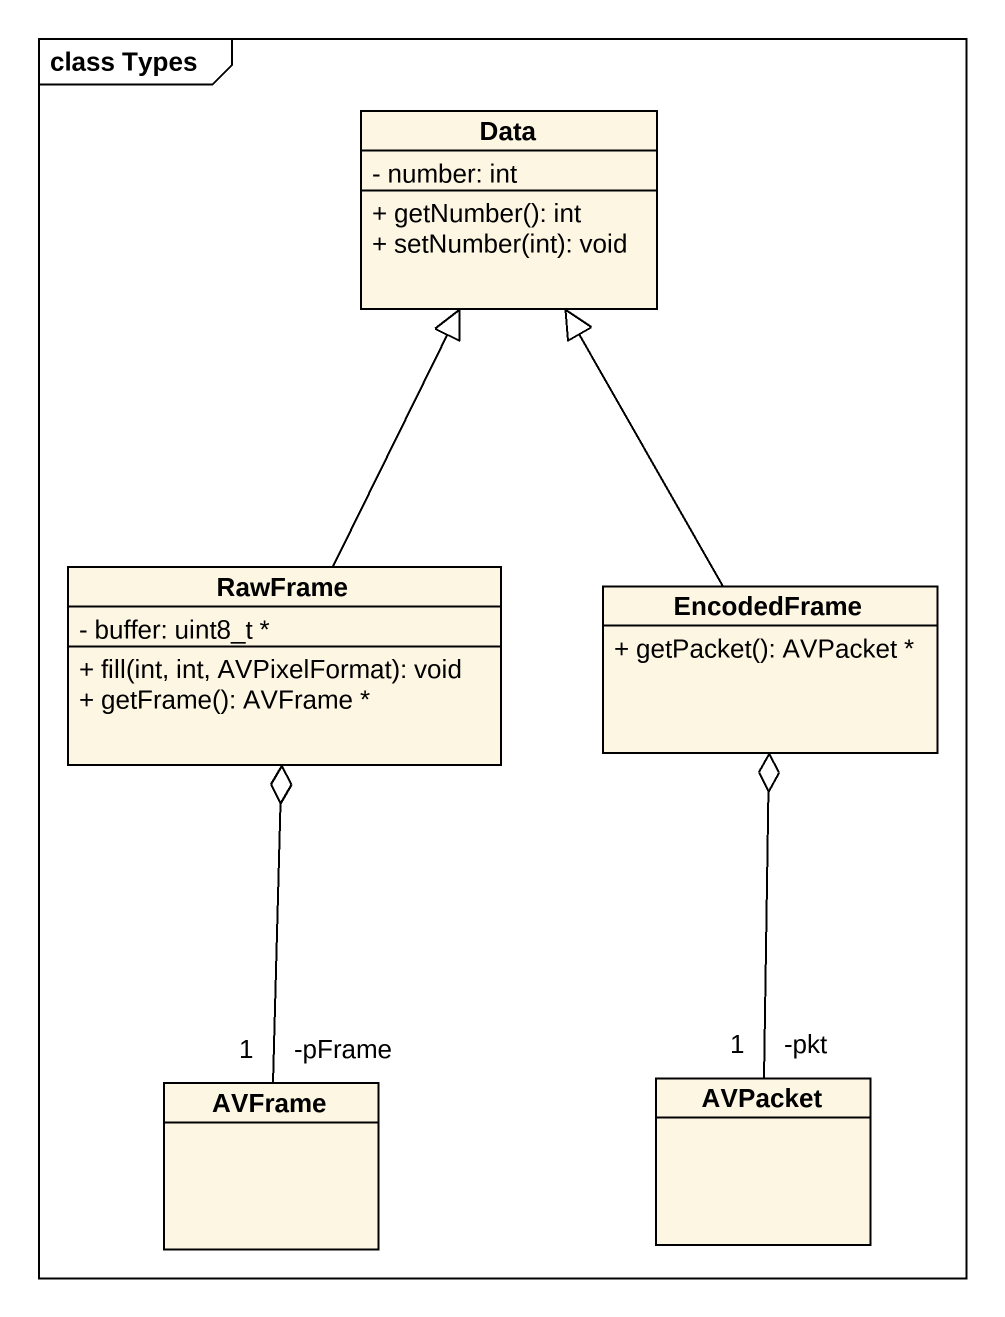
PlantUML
@startuml
mainframe class Types
hide circle
hide empty members
skinparam classAttributeIconSize 0
class Data {
  - number: int
  + getNumber(): int
  + setNumber(int): void
}
class RawFrame {
  - buffer: uint8_t *
  + fill(int, int, AVPixelFormat): void
  + getFrame(): AVFrame *
}
class EncodedFrame {
  + getPacket(): AVPacket *
}
class AVFrame
class AVPacket
RawFrame -up-|> Data
EncodedFrame -up-|> Data
AVFrame "-pFrame\n1" -up-o RawFrame
AVPacket "-pkt\n1" -up-o EncodedFrame
@enduml
